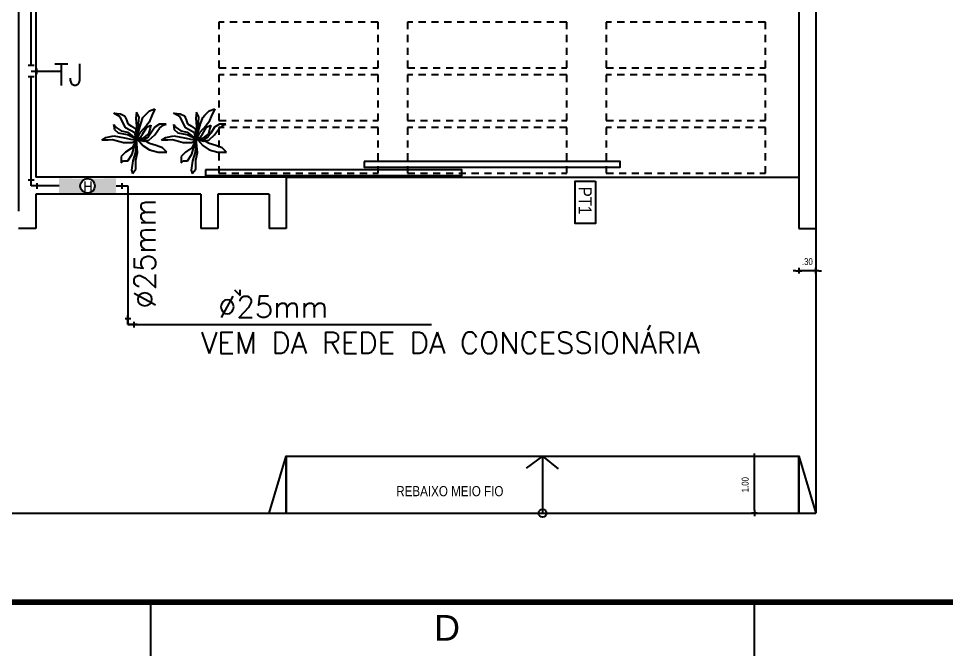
# Model space of a CAD drawing. Header units: millimetres. Extents: x 2993 to 6523, y 1057 to 2221.
# Drawn here: x 3011 to 3027.29, y 1116.73 to 1127.81 of the extents above; entities that cross this region are included whole.
import ezdxf
from ezdxf.enums import TextEntityAlignment as Align

# ---------------------------------------------------------------- set-up
doc = ezdxf.new("R2010")
doc.units = ezdxf.units.MM
doc.linetypes.add('HIDDEN2', pattern=[0.1875, 0.125, -0.0625])
for name, color, linetype in [('AR-MOB', 252, 'Continuous'), ('CONEXOES', 3, 'Continuous'), ('COTA', 7, 'Continuous'), ('HID-TUBPRIMARIO', 5, 'Continuous'), ('HIDRA', 4, 'Continuous'), ("PRANCHA - PROJETU'S", 7, 'Continuous')]:
    doc.layers.add(name, color=color, linetype=linetype)
doc.styles.add('100-25', font='ROMANS.shx', dxfattribs={"height": 0.12})
doc.styles.add('ADITIVOCAD', font='ROMANS.shx')
doc.styles.add('ARIAL', font='arial.ttf', dxfattribs={"height": 2})
doc.styles.add('F2', font='ARIALN.TTF')
doc.dimstyles.new('ARQUITETURA', dxfattribs={"dimtxt": 0.11, "dimasz": 0.05, "dimexe": 0.1, "dimexo": 0, "dimgap": 0.1, "dimtad": 1, "dimzin": 5, "dimdsep": 46, "dimtxsty": 'F2', "dimblk": 'COTA', "dimcen": 0, "dimse1": 1, "dimse2": 1, "dimadec": 0, "dimazin": 0, "dimtfac": 2, "dimtix": 1, "dimtmove": 2, "dimatfit": 3, "dimldrblk": 'COTA', "dimfxl": 1, "dimtolj": 1, "dimtzin": 5, "dimarcsym": 0})

# ---------------------------------------------------------------- blocks, each defined once
blk = doc.blocks.new('ADFSGASDFG')
at = {"layer": "PRANCHA - PROJETU'S", "color": 1}
for p, q in [((296.578, 48.946), (296.578, 47.946)), ((307.178, 48.946), (307.178, 47.946)), ((307.178, 48.946), (307.178, 47.946))]:
    blk.add_line(p, q, dxfattribs=at)
at = {"layer": "PRANCHA - PROJETU'S", "color": 4, "const_width": 0.1}
blk.add_lwpolyline([(279.078, 106.346), (359.678, 106.346), (359.678, 48.946), (279.078, 48.946)], close=True, dxfattribs=at)
at = {"layer": "PRANCHA - PROJETU'S", "color": 50, "linetype": 'Continuous', "style": 'ARIAL'}
blk.add_text('D', height=0.45, dxfattribs=at).set_placement((301.788, 48.496), align=Align.MIDDLE)
blk = doc.blocks.new('COTA')
at = {"layer": 'COTA'}
for p, q in [((-1, 0), (1, 0)), ((0, 1), (0, -1))]:
    blk.add_line(p, q, dxfattribs=at)
at = {"layer": 'COTA', "const_width": 0.5}
blk.add_lwpolyline([(-0.25, 0, 1), (0.25, 0, 1)], format="xyb", close=True, dxfattribs=at)
blk = doc.blocks.new('*D151')
at = {"layer": 'AR-MOB', "color": 0, "lineweight": -2}
for p, q in [((3024.653, 1123.379), (3024.603, 1123.379)), ((3025.003, 1123.379), (3024.703, 1123.379)), ((3025.053, 1123.379), (3025.103, 1123.379))]:
    blk.add_line(p, q, dxfattribs=at)
at = {"layer": 'DEFPOINTS', "color": 0}
for p in [(3024.703, 1124.123), (3025.003, 1124.123), (3024.703, 1123.379)]:
    blk.add_point(p, dxfattribs=at)
at = {"layer": 'AR-MOB', "color": 0, "lineweight": -2, "xscale": 0.05, "yscale": 0.05, "zscale": 0.05}
blk.add_blockref('COTA', (3024.703, 1123.379), dxfattribs=at)
at = {"layer": 'AR-MOB', "color": 0, "lineweight": -2, "xscale": 0.05, "yscale": 0.05, "zscale": 0.05, "rotation": 180}
blk.add_blockref('COTA', (3025.003, 1123.379), dxfattribs=at)
at = {"layer": 'AR-MOB', "color": 0, "insert": (3024.853, 1123.54), "char_height": 0.12, "attachment_point": 5, "style": 'F2'}
blk.add_mtext('\\A1;.30', dxfattribs=at)
blk = doc.blocks.new('*D152')
at = {"layer": 'AR-MOB', "color": 0, "lineweight": -2}
blk.add_line((3023.922, 1119.173), (3023.922, 1120.073), dxfattribs=at)
at = {"layer": 'DEFPOINTS', "color": 0}
for p in [(3023.922, 1120.123), (3024.703, 1120.123), (3024.703, 1119.123)]:
    blk.add_point(p, dxfattribs=at)
at = {"layer": 'AR-MOB', "color": 0, "lineweight": -2, "xscale": 0.05, "yscale": 0.05, "zscale": 0.05}
for p, rotation in [((3023.922, 1120.123), 90), ((3023.922, 1119.123), 270)]:
    blk.add_blockref('COTA', p, dxfattribs=dict(at, rotation=rotation))
at = {"layer": 'AR-MOB', "color": 0, "insert": (3023.761, 1119.623), "char_height": 0.12, "attachment_point": 5, "rotation": 90, "style": 'F2'}
blk.add_mtext('\\A1;1.00', dxfattribs=at)
blk = doc.blocks.new('vegetação01')
at = {"color": 8}
for p, q in [((-0.0381, 0.2778), (-0.0539, 0.2083)), ((-0.0136, 0.3153), (-0.0381, 0.2778)), ((-0.0189, 0.2195), (-0.0136, 0.259)), ((-0.0136, 0.259), (-0.0136, 0.3153)), ((-0.2204, 0.152), (-0.2502, 0.2102)), ((-0.2502, 0.2102), (-0.2467, 0.1501)), ((-0.1048, 0.2008), (-0.1521, 0.2083)), ((-0.1521, 0.2083), (-0.1258, 0.1877)), ((-0.1258, 0.1877), (-0.096, 0.1444)), ((-0.0749, 0.1689), (-0.1048, 0.2008)), ((-0.0627, 0.09), (-0.0749, 0.1689)), ((-0.0539, 0.2083), (-0.0346, 0.1144)), ((-0.0083, 0.1877), (-0.0189, 0.2195)), ((0.0092, 0.1238), (-0.0083, 0.1877)), ((-0.2467, 0.1501), (-0.2292, 0.1144)), ((-0.2292, 0.1144), (-0.1941, 0.0975)), ((-0.124, 0.105), (-0.2204, 0.152)), ((-0.1941, 0.0975), (-0.1573, 0.0863)), ((-0.1573, 0.0863), (-0.1363, 0.0524)), ((-0.0802, 0.0243), (-0.124, 0.105)), ((-0.096, 0.1444), (-0.0837, 0.09)), ((-0.0837, 0.09), (-0.0242, 0.0099)), ((-0.0242, 0.0099), (-0.0627, 0.09)), ((-0.0346, 0.1144), (-0.0206, 0.0468)), ((0.0092, 0.0487), (0.0092, 0.1238)), ((0.052, 0.048), (0.0901, 0.1052)), ((0.0901, 0.1052), (0.1282, 0.1433)), ((0.1663, 0.0861), (0.1091, 0.048)), ((0.1282, 0.1433), (0.1853, 0.1433)), ((0.1853, 0.1433), (0.1663, 0.1242)), ((0.1663, 0.1242), (0.1663, 0.0861)), ((-0.259, 0.0092), (-0.2064, 0.0149)), ((-0.2169, -0.0132), (-0.259, 0.0092)), ((-0.2064, 0.0149), (-0.1345, 0.0092)), ((-0.0242, 0.0099), (-0.1576, -0.0282)), ((-0.1363, 0.0524), (-0.11, 0.0168)), ((-0.1345, 0.0092), (-0.0242, 0.0099)), ((-0.0242, 0.0099), (-0.1328, -0.0057)), ((-0.11, 0.0168), (-0.0242, 0.0099)), ((-0.0242, 0.0099), (-0.0802, 0.0243)), ((-0.0784, -0.0189), (-0.0242, 0.0099)), ((-0.0242, 0.0099), (-0.0381, -0.0226)), ((-0.0329, -0.0489), (-0.0242, 0.0099)), ((-0.0242, 0.0099), (0.0092, 0.0487)), ((-0.0242, 0.0099), (0.052, 0.048)), ((0.1091, 0.048), (-0.0242, 0.0099)), ((-0.0206, 0.0468), (-0.0242, 0.0099)), ((-0.0242, 0.0099), (0.0898, 0.0186)), ((-0.0242, 0.0099), (-0.0048, -0.0565)), ((0.0933, -0.0001), (-0.0242, 0.0099)), ((0.0898, 0.0186), (0.1669, 0.0431)), ((0.1616, 0.0149), (0.0933, -0.0001)), ((0.2387, 0.0149), (0.1616, 0.0149)), ((0.1669, 0.0431), (0.2493, 0.0543)), ((0.279, 0.0449), (0.2387, 0.0149)), ((0.2493, 0.0543), (0.279, 0.0449)), ((-0.2338, -0.0663), (-0.2719, -0.1044)), ((-0.2147, -0.0472), (-0.2338, -0.0663)), ((-0.1328, -0.0057), (-0.2169, -0.0132)), ((-0.1576, -0.0282), (-0.2147, -0.0472)), ((-0.1731, -0.1015), (-0.1433, -0.0771)), ((-0.1293, -0.0809), (-0.1451, -0.1165)), ((-0.1433, -0.0771), (-0.0784, -0.0189)), ((-0.0662, -0.0433), (-0.1293, -0.0809)), ((-0.0715, -0.0959), (-0.0522, -0.0734)), ((-0.0381, -0.0226), (-0.0662, -0.0433)), ((-0.0522, -0.0734), (-0.0329, -0.0489)), ((-0.0416, -0.0921), (-0.0136, -0.0508)), ((-0.0136, -0.0508), (-0.0189, -0.0039)), ((-0.0189, -0.0039), (0.0329, -0.0472)), ((-0.0048, -0.0565), (-0.0136, -0.0996)), ((0.0139, -0.1044), (-0.0052, -0.0663)), ((0.0329, -0.0472), (0.071, -0.1044)), ((-0.2719, -0.1044), (-0.2905, -0.1522)), ((-0.2905, -0.1522), (-0.2747, -0.1466)), ((-0.2747, -0.1466), (-0.2379, -0.1278)), ((-0.2379, -0.1278), (-0.1731, -0.1015)), ((-0.1538, -0.1935), (-0.1293, -0.1503)), ((-0.1451, -0.1165), (-0.1205, -0.109)), ((-0.1293, -0.1503), (-0.0767, -0.1165)), ((-0.1205, -0.109), (-0.0715, -0.0959)), ((-0.0627, -0.1503), (-0.1205, -0.1935)), ((-0.0767, -0.1165), (-0.0416, -0.0921)), ((-0.0136, -0.0996), (-0.0627, -0.1503)), ((0.0329, -0.1615), (0.0139, -0.1044)), ((0.052, -0.2187), (0.0329, -0.1615)), ((0.071, -0.1044), (0.0901, -0.1806)), ((-0.1556, -0.2498), (-0.1538, -0.1935)), ((-0.1451, -0.2235), (-0.1556, -0.2498)), ((-0.1205, -0.1935), (-0.1451, -0.2235)), ((0.0901, -0.2568), (0.052, -0.2187)), ((0.0901, -0.1806), (0.0901, -0.2568))]:
    blk.add_line(p, q, dxfattribs=at)

msp = doc.modelspace()

# ---------------------------------------------------------------- hatches: boundary and pattern name
at = {"layer": 'HIDRA'}
h = msp.add_hatch(color=256, dxfattribs=at)
h.dxf.hatch_style = 1
h.paths.add_polyline_path([(3012.214, 1124.742, 0.414214), (3012.342, 1124.87, 0.414214), (3012.214, 1124.998), (3012.714, 1125), (3012.714, 1124.74)])
h.paths.add_polyline_path([(3011.714, 1124.74), (3011.714, 1125), (3012.214, 1124.998, 0.414214), (3012.086, 1124.87, 0.414214), (3012.214, 1124.742)])

# ---------------------------------------------------------------- linework, layer by layer
at = {"layer": 'AR-MOB', "linetype": 'Continuous'}
for p, q in [((3025.003, 1174.123), (3025.003, 1124.123)), ((3025.003, 1173.823), (3025.003, 1124.423)), ((3011.003, 1151.323), (3011.003, 1124.423)), ((3011.003, 1151.323), (3011.003, 1124.423)), ((3011.303, 1138.323), (3011.303, 1125.023)), ((3024.703, 1138.323), (3024.703, 1125.023)), ((3024.703, 1138.323), (3024.703, 1125.023)), ((3011.303, 1131.423), (3011.303, 1125.023)), ((3015.703, 1125.023), (3011.303, 1125.023)), ((3015.703, 1125.023), (3011.303, 1125.023)), ((3015.703, 1125.023), (3015.403, 1125.023)), ((3015.703, 1125.023), (3015.403, 1125.023)), ((3015.703, 1125.023), (3015.703, 1124.123)), ((3015.703, 1125.023), (3015.703, 1124.123)), ((3015.703, 1125.023), (3015.703, 1124.123)), ((3015.703, 1125.023), (3024.703, 1125.023)), ((3024.703, 1125.023), (3024.703, 1125.023)), ((3024.703, 1125.023), (3024.703, 1125.023)), ((3024.703, 1125.023), (3024.703, 1124.723)), ((3011.303, 1124.723), (3011.303, 1124.123)), ((3011.303, 1124.723), (3011.303, 1124.123)), ((3014.203, 1124.723), (3011.303, 1124.723)), ((3014.203, 1124.723), (3011.303, 1124.723)), ((3014.203, 1124.723), (3014.203, 1124.123)), ((3014.203, 1124.723), (3014.203, 1124.123)), ((3014.203, 1124.723), (3014.203, 1124.123)), ((3014.203, 1124.723), (3014.203, 1124.123)), ((3015.403, 1124.723), (3014.503, 1124.723)), ((3015.403, 1124.723), (3014.503, 1124.723)), ((3014.503, 1124.723), (3014.503, 1124.123)), ((3014.503, 1124.723), (3014.503, 1124.123)), ((3014.503, 1124.723), (3014.503, 1124.123)), ((3015.403, 1124.723), (3015.403, 1124.123)), ((3015.403, 1124.723), (3015.403, 1124.123)), ((3015.403, 1124.723), (3015.403, 1124.123)), ((3015.403, 1124.723), (3015.403, 1124.123)), ((3024.703, 1124.723), (3024.703, 1124.123)), ((3024.703, 1124.723), (3024.703, 1124.123)), ((3024.703, 1124.723), (3024.703, 1124.723)), ((3011.303, 1124.123), (3011.003, 1124.123)), ((3014.503, 1124.123), (3014.203, 1124.123)), ((3014.503, 1124.123), (3014.203, 1124.123)), ((3015.703, 1124.123), (3015.403, 1124.123)), ((3015.703, 1124.123), (3015.403, 1124.123)), ((3024.703, 1124.123), (3025.003, 1124.123)), ((3024.703, 1124.123), (3025.003, 1124.123)), ((3025.003, 1124.123), (3025.003, 1119.123)), ((2997.003, 1119.123), (3025.003, 1119.123))]:
    msp.add_line(p, q, dxfattribs=at)
at = {"layer": 'AR-MOB', "ltscale": 0.5}
for q in [(3019.916, 1119.913), (3020.203, 1119.123), (3020.475, 1119.899)]:
    msp.add_line((3020.203, 1120.123), q, dxfattribs=at)
at = {"layer": 'AR-MOB', "linetype": 'HIDDEN2'}
for points in [[(3014.521, 1126.944), (3017.315, 1126.944), (3017.315, 1127.744), (3014.521, 1127.744)], [(3017.833, 1126.944), (3020.627, 1126.944), (3020.627, 1127.744), (3017.833, 1127.744)], [(3021.321, 1126.944), (3024.115, 1126.944), (3024.115, 1127.744), (3021.321, 1127.744)], [(3014.521, 1126.018), (3017.315, 1126.018), (3017.315, 1126.818), (3014.521, 1126.818)], [(3017.833, 1126.018), (3020.627, 1126.018), (3020.627, 1126.818), (3017.833, 1126.818)], [(3021.321, 1126.018), (3024.115, 1126.018), (3024.115, 1126.818), (3021.321, 1126.818)], [(3014.521, 1125.092), (3017.315, 1125.092), (3017.315, 1125.892), (3014.521, 1125.892)], [(3017.833, 1125.092), (3020.627, 1125.092), (3020.627, 1125.892), (3017.833, 1125.892)], [(3021.321, 1125.092), (3024.115, 1125.092), (3024.115, 1125.892), (3021.321, 1125.892)]]:
    msp.add_lwpolyline(points, close=True, dxfattribs=at)
at = {"layer": 'AR-MOB', "linetype": 'Continuous'}
for points in [[(3014.286, 1125.151), (3014.286, 1125.051), (3018.786, 1125.051), (3018.786, 1125.151)], [(3017.068, 1125.296), (3017.068, 1125.196), (3021.568, 1125.196), (3021.568, 1125.296)]]:
    msp.add_lwpolyline(points, close=True, dxfattribs=at)
at = {"layer": 'AR-MOB'}
msp.add_lwpolyline([(3021.134, 1124.952), (3021.134, 1124.211), (3020.774, 1124.211), (3020.774, 1124.952)], close=True, dxfattribs=at)
at = {"layer": 'AR-MOB', "linetype": 'Continuous'}
msp.add_lwpolyline([(3015.403, 1119.123), (3015.703, 1120.123), (3015.703, 1119.123), (3015.703, 1120.123), (3024.703, 1120.123), (3024.703, 1119.123), (3024.703, 1120.123), (3025.003, 1119.123)], dxfattribs=at)
at = {"layer": 'AR-MOB', "ltscale": 0.5}
msp.add_circle((3020.203, 1119.123), 0.0697, dxfattribs=at)
at = {"layer": 'CONEXOES'}
for p, q in [((3011.274, 1126.983), (3011.174, 1126.983)), ((3011.324, 1126.833), (3011.324, 1126.933)), ((3011.274, 1126.783), (3011.174, 1126.783)), ((3011.224, 1124.87), (3011.224, 1125.03)), ((3011.274, 1124.97), (3011.174, 1124.97)), ((3011.384, 1124.87), (3011.224, 1124.87)), ((3011.324, 1124.92), (3011.324, 1124.82)), ((3012.764, 1124.87), (3012.924, 1124.87)), ((3012.824, 1124.82), (3012.824, 1124.92)), ((3012.924, 1124.87), (3012.924, 1124.71)), ((3012.974, 1122.534), (3012.874, 1122.534)), ((3012.924, 1122.434), (3012.924, 1122.594)), ((3013.084, 1122.434), (3012.924, 1122.434)), ((3013.024, 1122.484), (3013.024, 1122.384))]:
    msp.add_line(p, q, dxfattribs=at)
at = {"layer": 'HIDRA'}
for p, q in [((3011.224, 1126.983), (3011.224, 1138.395)), ((3011.224, 1126.883), (3011.734, 1126.883)), ((3011.224, 1124.87), (3011.224, 1126.783)), ((3011.714, 1124.87), (3011.224, 1124.87)), ((3012.714, 1124.87), (3012.924, 1124.87)), ((3012.924, 1124.87), (3012.924, 1122.434)), ((3014.794, 1123.042), (3014.894, 1122.942)), ((3014.894, 1122.942), (3014.894, 1123.042)), ((3012.924, 1122.434), (3018.253, 1122.434))]:
    msp.add_line(p, q, dxfattribs=at)
msp.add_circle((3012.214, 1124.87), 0.128, dxfattribs=at)

# ---------------------------------------------------------------- block references
at = {"layer": 'AR-MOB', "xscale": -2, "yscale": 2, "zscale": 2, "rotation": 90}
for p in [(3013.093, 1125.643), (3014.143, 1125.643)]:
    msp.add_blockref('vegetação01', p, dxfattribs=at)
at = {"layer": "PRANCHA - PROJETU'S", "color": 1}
msp.add_blockref('ADFSGASDFG', (2716.739, 1068.614), dxfattribs=at)

# ---------------------------------------------------------------- texts
at = {"layer": 'AR-MOB', "linetype": 'Continuous', "style": 'F2'}
msp.add_text('PT1', height=0.2308, rotation=270, dxfattribs=at).set_placement((3021.066, 1124.855), align=Align.TOP_LEFT)
msp.add_text('REBAIXO MEIO FIO', height=0.17812, dxfattribs=at).set_placement((3017.634, 1119.599), align=Align.TOP_LEFT)
at = {"layer": 'HID-TUBPRIMARIO', "style": '100-25'}
msp.add_text('H', height=0.168, rotation=180, dxfattribs=at).set_placement((3012.304, 1124.944))
at = {"layer": 'HIDRA', "char_height": 0.375, "attachment_point": 5, "style": 'ADITIVOCAD'}
for s, insert in [('TJ', (3011.882, 1126.822)), ('%%C25mm', (3015.472, 1122.746)), ('VEM DA REDE DA CONCESSIONÁRIA', (3018.583, 1122.112))]:
    msp.add_mtext(s, dxfattribs=dict(at, insert=insert))
at = {"layer": 'HIDRA', "insert": (3013.22, 1123.682), "char_height": 0.375, "attachment_point": 5, "rotation": 90, "style": 'ADITIVOCAD'}
msp.add_mtext('%%C25mm', dxfattribs=at)

# ---------------------------------------------------------------- dimensions: what is measured, and where the dimension line sits
at = {"layer": 'AR-MOB'}
for base, p1, p2, angle, picture, middle in [((3024.703, 1123.379), (3025.003, 1124.123), (3024.703, 1124.123), 180, '*D151', (3024.853, 1123.54)), ((3023.922, 1120.123), (3024.703, 1119.123), (3024.703, 1120.123), 270, '*D152', (3023.761, 1119.623))]:
    dim = msp.add_linear_dim(base=base, p1=p1, p2=p2, angle=angle, dimstyle='ARQUITETURA', override={"dimtxt": 0.12, "dimfxl": 0.1, "dimfxlon": 1}, dxfattribs=at)
    dim.commit()
    dim.dimension.update_dxf_attribs({"geometry": picture, "text_midpoint": middle})

doc.saveas('drawing.dxf')
